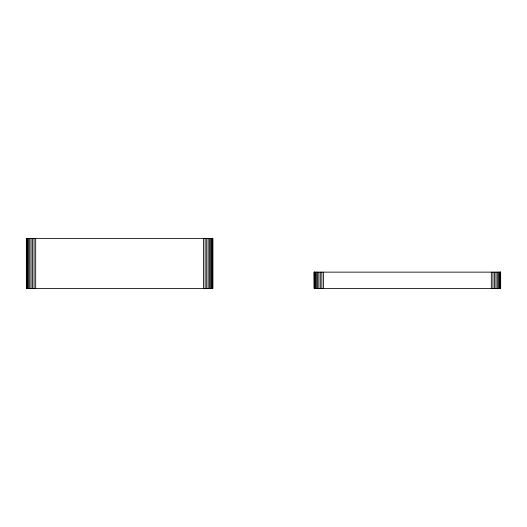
<?xml version="1.0" encoding="UTF-8"?>
<svg xmlns="http://www.w3.org/2000/svg" width="527" height="527" viewBox="0 0 527 527"><rect width="100%" height="100%" fill="white"/><g stroke="black" fill="none" stroke-linecap="round" stroke-linejoin="round"><path stroke-width="0.79" d="M500.505 272.143L500.538 288.46M500.09 272.143L500.09 288.46M499.398 272.143L499.398 288.46M498.47 272.143L498.47 288.46M497.317 272.143L497.317 288.46M495.986 272.143L495.986 288.46M494.517 272.143L494.517 288.46M492.943 272.143L492.943 288.46M491.329 272.143L491.329 288.46M323.492 272.143L323.492 288.46M321.872 272.143L321.872 288.46M320.304 272.143L320.304 288.46M318.835 272.143L318.835 288.46M317.498 272.143L317.498 288.46M316.352 272.143L316.352 288.46M315.416 272.143L315.416 288.46M314.731 272.143L314.731 288.46M314.309 272.143L314.316 288.46L314.197 272.143M212.691 238.54L212.691 288.46M212.269 238.54L212.269 288.46M211.584 238.54L211.584 288.46M210.648 238.54L210.648 288.46M209.502 238.54L209.502 288.46M208.165 238.54L208.165 288.46M206.696 238.54L206.696 288.46M205.128 238.54L205.128 288.46M203.508 238.54L203.508 288.46M35.671 238.54L35.671 288.46M34.057 238.54L34.057 288.46M32.496 238.54L32.496 288.46M31.027 238.54L31.027 288.46M29.696 238.54L29.696 288.46M28.55 238.54L28.55 288.46M27.615 238.54L27.615 288.46M26.923 238.54L26.923 288.46M26.607 238.54L26.6 288.46M26.462 238.54L26.495 288.46M212.829 238.54L26.35 238.54L26.376 288.46L212.829 288.46L212.829 238.54M500.65 272.143L314.171 272.143L314.171 288.46L500.65 288.46L500.65 272.143"/></g></svg>
